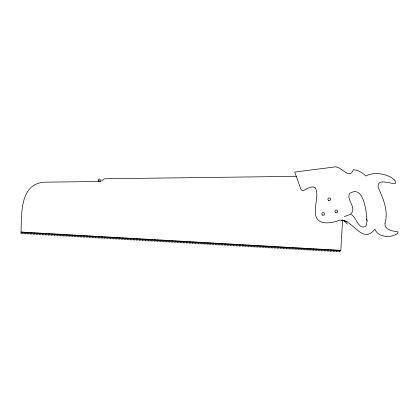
<?xml version="1.0" encoding="UTF-8"?>
<svg xmlns="http://www.w3.org/2000/svg" width="419" height="419" viewBox="0 0 419 419"><rect width="100%" height="100%" fill="white"/><g stroke="black" fill="none" stroke-linecap="round" stroke-linejoin="round"><path stroke-width="0.63" d="M21.018 232.037C21.762 212.412 19.62 181.233 47.886 182.139L98.591 181.5A3.452 3.452 0 0 0 98.46 180.767L98.339 180.521A1 1 0 0 1 99.293 179.07A1 1 0 0 1 100.073 180.62L99.979 180.751A2.896 2.896 0 0 0 99.727 181.469L99.722 181.469A2.75 2.75 0 0 1 99.968 180.746L99.979 180.751M340.851 250.368L20.95 232.032L21.06 233.708L22.464 232.121L22.574 233.797L23.983 232.205L24.093 233.886L25.496 232.294L25.606 233.97L27.015 232.377L27.125 234.059L28.529 232.466L28.639 234.142L30.048 232.555L30.152 234.231L31.561 232.639L31.671 234.321L33.075 232.728L33.185 234.404L34.594 232.812L34.704 234.493L36.107 232.901L36.217 234.577L37.626 232.99L37.736 234.666L39.14 233.074L39.25 234.75L40.659 233.163L40.763 234.839L42.172 233.247L42.282 234.928L43.686 233.336L43.796 235.012L45.205 233.425L45.315 235.101L46.719 233.509L46.828 235.185L48.237 233.598L48.347 235.274L49.751 233.682L49.861 235.363L51.27 233.771L51.375 235.447L52.784 233.854L52.894 235.536L54.297 233.943L54.407 235.619L55.816 234.032L55.926 235.708L57.33 234.116L57.44 235.797L58.849 234.205L58.959 235.881L60.362 234.289L60.472 235.97L61.881 234.378L61.986 236.054L63.395 234.467L63.505 236.143L64.908 234.551L65.018 236.227L66.427 234.64L66.537 236.316L67.941 234.724L68.051 236.405L69.46 234.813L69.57 236.489L70.973 234.902L71.083 236.578L72.492 234.986L72.597 236.662L74.006 235.075L74.116 236.751L75.52 235.159L75.63 236.84L77.038 235.248L77.148 236.924L78.552 235.331L78.662 237.013L80.071 235.42L80.181 237.096L81.585 235.509L81.695 237.185L83.103 235.593L83.208 237.269L84.617 235.682L84.727 237.358L86.131 235.766L86.241 237.447L87.65 235.855L87.76 237.531L89.163 235.944L89.273 237.62L90.682 236.028L90.792 237.704L92.196 236.117L92.306 237.793L93.715 236.201L93.819 237.882L95.228 236.29L95.338 237.966L96.742 236.374L96.852 238.055L98.261 236.463L98.371 238.139L99.774 236.552L99.884 238.228L101.293 236.635L101.403 238.317L102.807 236.725L102.917 238.401L104.326 236.808L104.431 238.49L105.839 236.897L105.949 238.573L107.353 236.986L107.463 238.662L108.872 237.07L108.982 238.746L110.386 237.159L110.496 238.835L111.904 237.243L112.014 238.924L113.418 237.332L113.528 239.008L114.937 237.421L115.042 239.097L116.451 237.505L116.561 239.181L117.964 237.594L118.074 239.27L119.483 237.678L119.593 239.359L120.997 237.767L121.107 239.443L122.516 237.851L122.62 239.532L124.029 237.94L124.139 239.616L125.548 238.029L125.653 239.705L127.062 238.112L127.172 239.794L128.575 238.202L128.685 239.878L130.094 238.285L130.204 239.967L131.608 238.374L131.718 240.05L133.127 238.463L133.232 240.139L134.64 238.547L134.75 240.223L136.159 238.636L136.264 240.312L137.673 238.72L137.783 240.401L139.187 238.809L139.297 240.485L140.705 238.898L140.815 240.574L142.219 238.982L142.329 240.658L143.738 239.071L143.843 240.747L145.252 239.155L145.362 240.836L146.77 239.244L146.875 240.92L148.284 239.328L148.394 241.009L149.798 239.417L149.908 241.093L151.317 239.506L151.427 241.182L152.83 239.589L152.94 241.265L154.349 239.678L154.454 241.354L155.863 239.762L155.973 241.444L157.382 239.851L157.486 241.527L158.895 239.94L159.005 241.616L160.409 240.024L160.519 241.7L161.928 240.113L162.038 241.789L163.441 240.197L163.551 241.878L164.96 240.286L165.065 241.962L166.474 240.37L166.584 242.051L167.993 240.459L168.098 242.135L169.506 240.548L169.616 242.224L171.02 240.632L171.13 242.313L172.539 240.721L172.649 242.397L174.053 240.805L174.163 242.486L175.571 240.894L175.676 242.57L177.085 240.983L177.195 242.659L178.604 241.066L178.709 242.742L180.118 241.155L180.228 242.831L181.631 241.239L181.741 242.92L183.15 241.328L183.26 243.004L184.664 241.417L184.774 243.093L186.183 241.501L186.287 243.177L187.696 241.59L187.806 243.266L189.215 241.674L189.32 243.355L190.729 241.763L190.839 243.439L192.242 241.847L192.352 243.528L193.761 241.936L193.871 243.612L195.275 242.025L195.385 243.701L196.794 242.109L196.899 243.79L198.307 242.198L198.417 243.874L199.821 242.282L199.931 243.963L201.34 242.371L201.45 244.047L202.854 242.46L202.964 244.136L204.372 242.543L204.482 244.219L205.886 242.632L205.996 244.308L207.405 242.716L207.51 244.397L208.919 242.805L209.029 244.481L210.432 242.894L210.542 244.57L211.951 242.978L212.061 244.654L213.465 243.067L213.575 244.743L214.984 243.151L215.094 244.832L216.497 243.24L216.607 244.916L218.016 243.324L218.121 245.005L219.53 243.413L219.64 245.089L221.043 243.502L221.153 245.178L222.562 243.586L222.672 245.262L224.076 243.675L224.186 245.351L225.595 243.758L225.705 245.44L227.108 243.848L227.218 245.524L228.627 243.937L228.732 245.613L230.141 244.02L230.251 245.696L231.655 244.109L231.765 245.785L233.174 244.193L233.283 245.874L234.687 244.282L234.797 245.958L236.206 244.366L236.316 246.047L237.72 244.455L237.83 246.131L239.239 244.544L239.343 246.22L240.752 244.628L240.862 246.309L242.266 244.717L242.376 246.393L243.785 244.801L243.895 246.482L245.298 244.89L245.408 246.566L246.817 244.979L246.927 246.655L248.331 245.063L248.441 246.739L249.85 245.152L249.954 246.828L251.363 245.235L251.473 246.917L252.877 245.325L252.987 247.001L254.396 245.414L254.506 247.09L255.909 245.497L256.019 247.173L257.428 245.586L257.538 247.262L258.942 245.67L259.052 247.351L260.461 245.759L260.566 247.435L261.975 245.843L262.084 247.524L263.488 245.932L263.598 247.608L265.007 246.021L265.117 247.697L266.521 246.105L266.631 247.786L268.04 246.194L268.15 247.87L269.553 246.278L269.663 247.959L271.072 246.367L271.177 248.043L272.586 246.456L272.696 248.132L274.099 246.54L274.209 248.216L275.618 246.629L275.728 248.305L277.132 246.712L277.242 248.394L278.651 246.801L278.761 248.477L280.164 246.885L280.274 248.567L281.683 246.974L281.788 248.65L283.197 247.063L283.307 248.739L284.711 247.147L284.82 248.828L286.229 247.236L286.339 248.912L287.743 247.32L287.853 249.001L289.262 247.409L289.372 249.085L290.776 247.498L290.886 249.174L292.294 247.582L292.399 249.258L293.808 247.671L293.918 249.347L295.322 247.755L295.432 249.436L296.841 247.844L296.951 249.52L298.354 247.933L298.464 249.609L299.873 248.017L299.983 249.693L301.387 248.106L301.497 249.782L302.906 248.189L303.01 249.871L304.419 248.278L304.529 249.954L305.933 248.362L306.043 250.043L307.452 248.451L307.562 250.127L308.965 248.54L309.075 250.216L310.484 248.624L310.594 250.305L311.998 248.713L312.108 250.389L313.517 248.797L313.622 250.478L315.03 248.886L315.14 250.562L316.544 248.975L316.654 250.651L318.063 249.059L318.173 250.735L319.577 249.148L319.687 250.824L321.095 249.232L321.205 250.913L322.609 249.321L322.719 250.997L324.128 249.41L324.233 251.086L325.642 249.494L325.752 251.17L327.155 249.583L327.265 251.259L328.674 249.666L328.784 251.348L330.188 249.755L330.298 251.431L331.707 249.839L331.817 251.52L333.22 249.928L333.33 251.604L334.739 250.017L334.844 251.693L336.253 250.101L336.363 251.782L337.766 250.19L337.876 251.866L339.285 250.274L339.395 251.955L340.799 250.363L342.601 219.865M366.95 220.457L366.672 223.725L365.839 226.166C358.151 230.591 356.758 216.712 350.96 214.559M344.329 216.618L350.19 214.418C358.02 207.814 345.628 200.031 349.734 193.431C363.551 184.449 366.4 211.459 366.924 219.75M296.767 176.347L104.64 178.761L100.581 181.474L99.717 181.485M342.255 220.326L344.119 220.745L347.204 224.008M347.1 221.567L341.464 220.221M366.316 218.833L367.201 221.106M98.455 180.767L98.47 180.825A3.64 3.64 0 0 1 98.585 181.469M385.014 223.222C384.144 230.209 393.127 231.089 398.05 231.885L397.814 233.294C391.273 238.275 378.357 237.767 374.874 229.266C361.927 245.597 353.06 218.21 339.327 220.232C330.088 224.018 314.287 225.663 315.549 211.118C314.81 203.43 319.058 194.893 315.245 187.759L313.606 186.968L311.217 187.057L307.949 188.141L303.681 190.346A2.195 2.195 0 0 1 300.826 189.042L294.714 172.057L333.587 167.118C340.946 164.578 348.938 181.013 353.468 169.616A21.16 21.16 0 0 1 365.86 176.017C370.207 173.555 375.408 173.188 380.279 173.854A33.63 33.63 0 0 1 386.328 175.294C389.764 176.661 393.954 178.138 395.588 181.741L395.384 183.517C390.634 184.098 377.011 177.75 378.158 187.136C382.929 198.575 388.743 210.495 385.014 223.222M328.449 200.366A1.357 1.357 0 0 0 330.601 199.413A1.357 1.357 0 0 0 328.7 198.025A1.357 1.357 0 0 0 328.449 200.366M322.384 214.994A1.357 1.357 0 0 0 324.536 214.041A1.357 1.357 0 0 0 322.635 212.658A1.357 1.357 0 0 0 322.384 214.994M335.488 212.543A1.357 1.357 0 0 0 337.635 211.59A1.357 1.357 0 0 0 335.734 210.207A1.357 1.357 0 0 0 335.488 212.543"/></g></svg>
